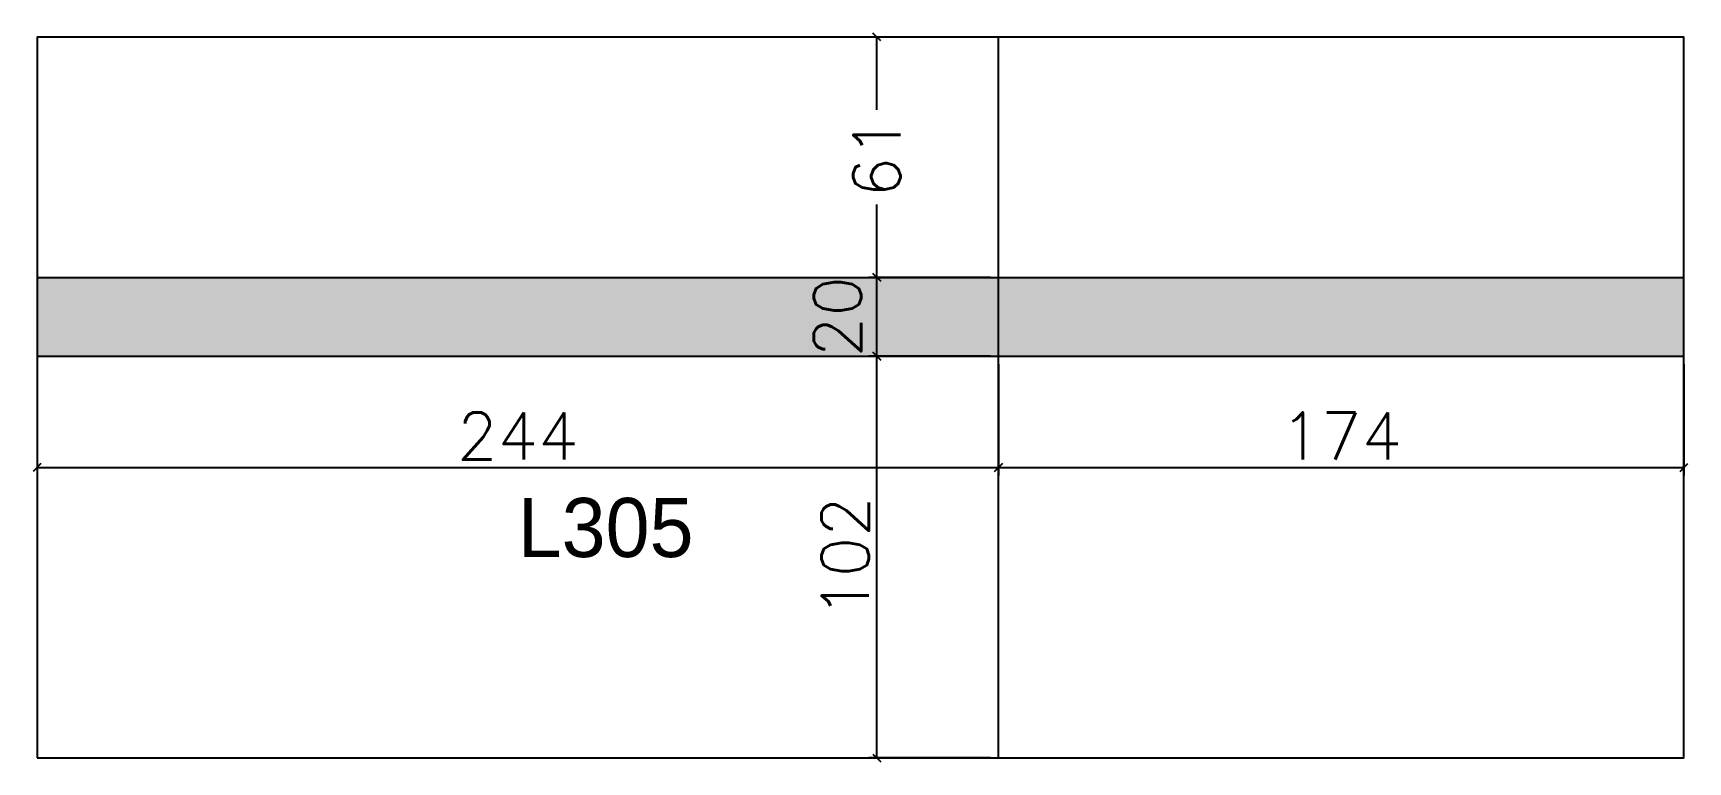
# Model space of a CAD drawing. Extents: x 4477 to 4897, y 2610 to 2795.
import ezdxf

# ---------------------------------------------------------------- set-up
doc = ezdxf.new("R2010")
doc.units = 0
for name, color, linetype in [('COTA', 241, 'Continuous'), ('Hachura', 251, 'Continuous'), ('NOMENCLATURA', 7, 'Continuous'), ('PAINEIS', 6, 'Continuous')]:
    doc.layers.add(name, color=color, linetype=linetype)
doc.styles.add('Romans', font='romans.shx', dxfattribs={"height": 12})
doc.dimstyles.new('cotas', dxfattribs={"dimtxt": 9, "dimasz": 2, "dimexe": 2, "dimexo": 2, "dimgap": 2, "dimtad": 1, "dimdec": 1, "dimzin": 12, "dimtxsty": 'Romans', "dimblk": 'OBLIQUE', "dimcen": 2.5, "dimclrd": 4, "dimclre": 4, "dimclrt": 240, "dimazin": 3, "dimtfac": 1, "dimtmove": 0, "dimatfit": 3})

# ---------------------------------------------------------------- blocks, each defined once
blk = doc.blocks.new('_OBLIQUE')
at = {"color": 0, "linetype": 'BYBLOCK'}
blk.add_line((-0.5, -0.5), (0.5, 0.5), dxfattribs=at)

msp = doc.modelspace()

# ---------------------------------------------------------------- hatches: boundary and pattern name
at = {"layer": 'Hachura'}
h = msp.add_hatch(color=8, dxfattribs=at)
h.dxf.hatch_style = 1
h.paths.add_polyline_path([(4478.07, 2732.94), (4478.07, 2712.94), (4896.07, 2712.94), (4896.07, 2732.94)])

# ---------------------------------------------------------------- linework, layer by layer
at = {"layer": 'PAINEIS'}
msp.add_line((4722.07, 2610.94), (4722.07, 2793.94), dxfattribs=at)
msp.add_lwpolyline([(4478.07, 2610.94), (4896.07, 2610.94), (4896.07, 2793.94), (4478.07, 2793.94)], close=True, dxfattribs=at)
at = {"layer": 'PAINEIS', "lineweight": 25}
for points in [[(4478.07, 2732.94), (4896.07, 2732.94)], [(4478.07, 2712.94), (4896.07, 2712.94)]]:
    msp.add_lwpolyline(points, dxfattribs=at)

# ---------------------------------------------------------------- texts
at = {"layer": 'NOMENCLATURA'}
msp.add_text('L305', height=15, dxfattribs=at).set_placement((4600.07, 2661.94))

# ---------------------------------------------------------------- dimensions: what is measured, and where the dimension line sits
at = {"layer": 'COTA'}
msp.add_linear_dim(base=(4691.21, 2732.94), p1=(4722.07, 2732.94), p2=(4722.07, 2793.94), angle=90, location=(4691.21, 2763.44), dimstyle='cotas', override={"dimtmove": 2}, dxfattribs=at).render()
for base, p1, p2 in [((4691.21, 2712.94), (4722.07, 2712.94), (4722.07, 2732.94)), ((4691.21, 2610.94), (4722.07, 2610.94), (4722.07, 2712.94))]:
    msp.add_linear_dim(base=base, p1=p1, p2=p2, angle=90, dimstyle='cotas', dxfattribs=at).render()
for base, p1, p2 in [((4478.07, 2684.67), (4478.07, 2712.94), (4722.07, 2712.94)), ((4722.07, 2684.67), (4722.07, 2712.94), (4896.07, 2712.94))]:
    msp.add_linear_dim(base=base, p1=p1, p2=p2, dimstyle='cotas', dxfattribs=at).render()

doc.saveas('drawing.dxf')
